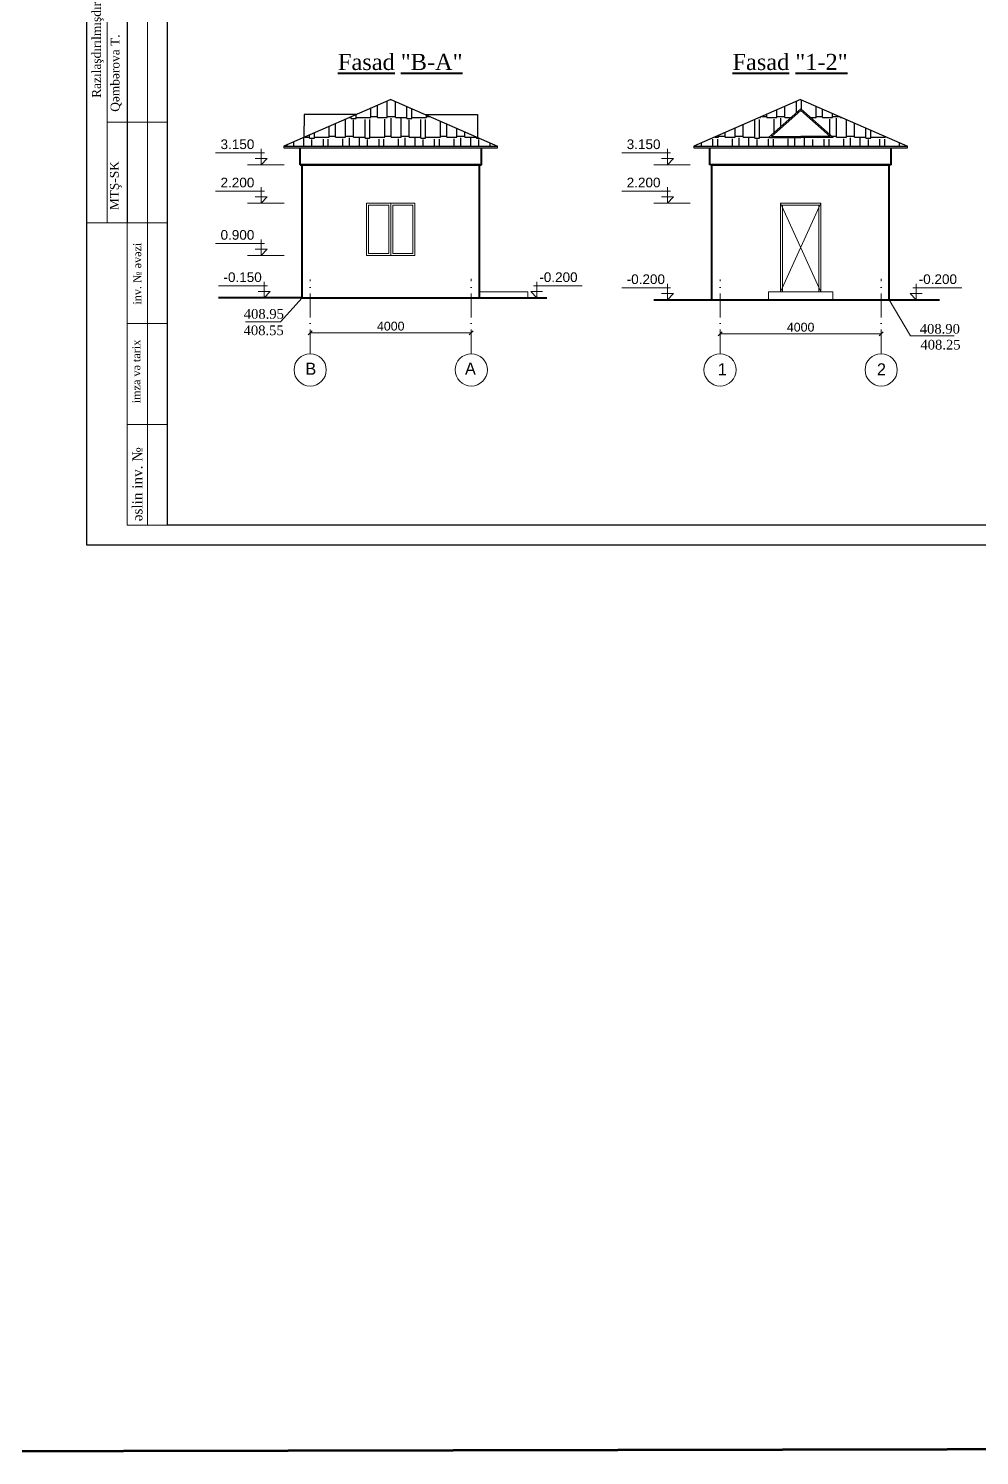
# Model space of a CAD drawing. Header units: millimetres. Extents: x 120281 to 1416367021, y -641565767 to 918373.
# Drawn here: x 491145 to 514753, y 848488 to 883907 of the extents above; entities that cross this region are included whole.
import ezdxf

# ---------------------------------------------------------------- set-up
doc = ezdxf.new("R2010")
doc.units = ezdxf.units.MM
doc.linetypes.add('ACAD_ISO02W100', pattern=[15, 12, -3])
doc.linetypes.add('ACAD_ISO10W100', pattern=[18, 12, -3, 0, -3])
for name, color, linetype, lineweight in [('Layer2', 7, 'Continuous', 13), ('ось', 20, 'ACAD_ISO02W100', 0), ('размер', 90, 'Continuous', 40), ('размер2', 210, 'Continuous', 15), ('размер2_Ном._пера__1', 7, 'Continuous', 15), ('размер_Ном._пера__1', 7, 'Continuous', 15), ('РАЗМЕРЫ', 80, 'Continuous', 9)]:
    doc.layers.add(name, color=color, linetype=linetype, lineweight=lineweight)
doc.styles.add('Arial AzLat', font='AZLTM.TTF', dxfattribs={"height": 300})
doc.styles.get("Standard").update_dxf_attribs({"font": 'arial.ttf'})
doc.styles.add('Times New  Roman', font='times.ttf')
doc.styles.add('Times New Roman', font='times.ttf', dxfattribs={"height": 300})
doc.styles.add('СГЕНЕРИР_СТИЛЬ_6', font='A2TI(LA).TTF')
doc.dimstyles.new('Farid 250', dxfattribs={"dimtxt": 220, "dimasz": 100, "dimexe": 100, "dimexo": 300, "dimgap": 50, "dimtad": 1, "dimdec": 0, "dimzin": 0, "dimdsep": 46, "dimtxsty": 'Standard', "dimblk": 'OBLIQUE', "dimcen": 10, "dimse1": 1, "dimse2": 1, "dimclrd": 256, "dimclre": 1, "dimclrt": 1, "dimadec": 0, "dimazin": 0, "dimtfac": 1, "dimtdec": 0, "dimtix": 1, "dimtmove": 1, "dimatfit": 2, "dimldrblk": 'ARCHTICK', "dimfxl": 1, "dimtolj": 1, "dimtzin": 0, "dimlwd": -1, "dimlwe": 9, "dimarcsym": 0})

# ---------------------------------------------------------------- blocks, each defined once
blk = doc.blocks.new('_Oblique')
at = {"color": 0, "linetype": 'ByBlock', "lineweight": -2}
blk.add_line((-0.5, -0.5), (0.5, 0.5), dxfattribs=at)
blk = doc.blocks.new('*D83')
at = {"layer": 'Defpoints', "color": 0, "lineweight": 53, "transparency": 16777216}
for p in [(498137, 876356), (502137, 876356), (502137, 876356)]:
    blk.add_point(p, dxfattribs=at)
at = {"layer": 'размер_Ном._пера__1', "transparency": 16777216}
blk.add_line((498137, 876356), (502137, 876356), dxfattribs=at)
at = {"layer": 'размер_Ном._пера__1', "transparency": 16777216, "xscale": 100, "yscale": 100, "zscale": 100, "rotation": 180}
blk.add_blockref('_Oblique', (498137, 876356), dxfattribs=at)
at = {"layer": 'размер_Ном._пера__1', "transparency": 16777216, "xscale": 100, "yscale": 100, "zscale": 100}
blk.add_blockref('_Oblique', (502137, 876356), dxfattribs=at)
at = {"layer": 'размер_Ном._пера__1', "color": 1, "transparency": 16777216, "insert": (500137, 876519), "char_height": 220, "attachment_point": 5}
blk.add_mtext('\\A1;4000', dxfattribs=at)
blk = doc.blocks.new('_ArchTick')
at = {"color": 0, "linetype": 'ByBlock', "const_width": 0.15}
blk.add_lwpolyline([(-0.5, -0.5), (0.5, 0.5)], dxfattribs=at)
blk = doc.blocks.new('*D89')
at = {"layer": 'Defpoints', "color": 0, "lineweight": 53, "transparency": 16777216}
for p in [(508313, 876331), (512313, 876331), (512313, 876331)]:
    blk.add_point(p, dxfattribs=at)
at = {"layer": 'размер_Ном._пера__1', "transparency": 16777216}
blk.add_line((508313, 876331), (512313, 876331), dxfattribs=at)
at = {"layer": 'размер_Ном._пера__1', "transparency": 16777216, "xscale": 100, "yscale": 100, "zscale": 100, "rotation": 180}
blk.add_blockref('_Oblique', (508313, 876331), dxfattribs=at)
at = {"layer": 'размер_Ном._пера__1', "transparency": 16777216, "xscale": 100, "yscale": 100, "zscale": 100}
blk.add_blockref('_Oblique', (512313, 876331), dxfattribs=at)
at = {"layer": 'размер_Ном._пера__1', "color": 1, "transparency": 16777216, "insert": (510313, 876493), "char_height": 220, "attachment_point": 5}
blk.add_mtext('\\A1;4000', dxfattribs=at)

msp = doc.modelspace()

# ---------------------------------------------------------------- hatches: boundary and pattern name
at = {"layer": 'размер', "lineweight": 30}
h = msp.add_hatch(dxfattribs=at)
h.set_pattern_fill('AR-RSHKE', color=0, scale=1.6)
h.set_pattern_definition([(0, (155746.4, 70201.9), (1036.32, 487.68), [243.84, -203.2, 284.48, -121.92, 365.76, -162.56]), (0, (155990.2, 70222.23), (1036.32, 487.68), [203.2, -772.16, 162.56, -243.84]), (0, (156477.9, 70171.43), (1036.32, 487.68), [121.92, -1259.84]), (90, (155746.38, 70201.9), (-345.44, 487.68), [467.36, -1483.36]), (90, (155990.22, 70201.9), (-345.44, 487.68), [457.2, -1493.52]), (90, (156193.42, 70201.9), (-345.44, 487.68), [426.72, -1524]), (90, (156477.9, 70171.43), (-345.44, 487.68), [467.36, -1483.36]), (90, (156599.82, 70171.43), (-345.44, 487.68), [467.36, -1483.36]), (90, (156965.58, 70201.9), (-345.44, 487.68), [447.04, -1503.68])])
h.paths.add_polyline_path([(502786.84578, 880987.76556), (500136.84578, 882142.80563), (497486.84578, 880987.76556)])

# ---------------------------------------------------------------- linework, layer by layer
at = {"color": 0, "linetype": 'Continuous', "lineweight": 5}
for p, q in [((496921.59054, 880922.57897), (496921.59054, 880520.6641)), ((507004.1818, 880922.57897), (507004.1818, 880520.6641)), ((495789.29178, 880823.72869), (497001.59054, 880823.72869)), ((497070.4149, 880680.6641), (496775.02959, 880680.6641)), ((496921.59054, 880520.6641), (497070.4149, 880680.6641)), ((505871.88304, 880823.72869), (507084.1818, 880823.72869)), ((507153.00616, 880680.6641), (506857.62085, 880680.6641)), ((507004.1818, 880520.6641), (507153.00616, 880680.6641)), ((495789.29178, 879873.72869), (497001.59054, 879873.72869)), ((496921.59054, 879972.57897), (496921.59054, 879570.6641)), ((505871.88304, 879873.72869), (507084.1818, 879873.72869)), ((507004.1818, 879972.57897), (507004.1818, 879570.6641)), ((497070.4149, 879730.6641), (496775.02959, 879730.6641)), ((496921.59054, 879570.6641), (497070.4149, 879730.6641)), ((507153.00616, 879730.6641), (506857.62085, 879730.6641)), ((507004.1818, 879570.6641), (507153.00616, 879730.6641)), ((495789.29178, 878573.72869), (497001.59054, 878573.72869)), ((497070.4149, 878430.6641), (496775.02959, 878430.6641)), ((496921.59054, 878672.57897), (496921.59054, 878270.6641)), ((496921.59054, 878270.6641), (497070.4149, 878430.6641)), ((495861.93194, 877523.6853), (497074.23069, 877523.6853)), ((497143.05505, 877380.62071), (496847.66975, 877380.62071)), ((496994.23069, 877622.53558), (496994.23069, 877220.62071)), ((496994.23069, 877220.62071), (497143.05505, 877380.62071)), ((503761.14221, 877221.05155), (503612.31785, 877381.05155)), ((503612.31785, 877381.05155), (503907.70316, 877381.05155)), ((504893.44097, 877524.11614), (503681.14221, 877524.11614)), ((503761.14221, 877622.96643), (503761.14221, 877221.05155)), ((505871.88304, 877473.72869), (507084.1818, 877473.72869)), ((507153.00616, 877330.6641), (506857.62085, 877330.6641)), ((507004.1818, 877572.57897), (507004.1818, 877170.6641)), ((507004.1818, 877170.6641), (507153.00616, 877330.6641)), ((513180.00759, 877171.1937), (513031.18323, 877331.1937)), ((513031.18323, 877331.1937), (513326.56854, 877331.1937)), ((514312.30635, 877474.2583), (513100.00759, 877474.2583)), ((513180.00759, 877573.10858), (513180.00759, 877171.1937))]:
    msp.add_line(p, q, dxfattribs=at)
at = {"color": 244, "lineweight": 53, "true_color": 0x991b1e}
msp.add_lwpolyline([(440324.24024, 917889.45405), (681637.27816, 918372.86328), (681637.27816, 848971.8839), (440324.24024, 848488.47466)], close=True, dxfattribs=at)
at = {"layer": 'Layer2', "color": 0}
for p, q in [((497937.41291, 877220.61427), (497403.1379, 876628.49587)), ((512512.55404, 877171.13943), (513042.2802, 876276.80601)), ((496533.63999, 876628.49587), (497403.1379, 876628.49587)), ((514125.73391, 876276.80601), (513042.2802, 876276.80601))]:
    msp.add_line(p, q, dxfattribs=at)
at = {"layer": 'ось', "color": 0, "linetype": 'ACAD_ISO10W100', "ltscale": 50}
for p, q in [((502136.84578, 875833.08235), (502136.84578, 877692.8564)), ((512312.54972, 875833.08235), (512312.54972, 877692.8564)), ((498136.84578, 875833.14252), (498136.84578, 877676.35298)), ((508312.54972, 875833.14252), (508312.54972, 877676.35298))]:
    msp.add_line(p, q, dxfattribs=at)
at = {"layer": 'размер', "color": 0, "lineweight": 30}
for p, q in [((500136.84578, 882142.80563), (497486.84578, 880987.76556)), ((500136.84578, 882142.80563), (502786.84578, 880987.76556)), ((510312.54972, 882142.79479), (507662.54972, 880988.83567)), ((510312.54972, 882142.79479), (512962.54972, 880987.76556)), ((497986.58125, 881769.83266), (497978.54142, 881202.07807)), ((499281.13661, 881769.83266), (497986.58125, 881769.83266)), ((500992.55496, 881769.83266), (502287.11032, 881769.83266)), ((502287.11032, 881769.83266), (502295.15015, 881202.07807)), ((510317.15008, 881918.04571), (509511.75188, 881199.39672)), ((510314.88364, 881875.81687), (509590.43313, 881229.39672)), ((510314.88364, 881875.81687), (511043.52724, 881229.39672)), ((510317.15008, 881918.04571), (511122.54829, 881199.39672)), ((509590.43313, 881229.39672), (510317.15008, 881229.39672)), ((511043.52724, 881229.39672), (510317.15008, 881229.39672)), ((497486.84578, 880987.76556), (502786.84578, 880987.76556)), ((497486.84578, 880945.1147), (502786.84578, 880945.1147)), ((507662.54972, 880987.76556), (512962.54972, 880987.76556)), ((507662.54972, 880945.1147), (512962.54972, 880945.1147)), ((509511.75188, 881199.39672), (510317.15008, 881199.39672)), ((511122.54829, 881199.39672), (510317.15008, 881199.39672))]:
    msp.add_line(p, q, dxfattribs=at)
at = {"layer": 'размер', "color": 0, "linetype": 'Continuous', "lineweight": 30}
for p, q in [((509923.98246, 881701.42883), (509923.98246, 881973.59074)), ((510208.46246, 881821.0648), (510208.46246, 882097.46934)), ((510330.38246, 881906.23859), (510330.38246, 882135.0222)), ((510696.14246, 881701.42883), (510696.14246, 881975.60202)), ((509172.14246, 881183.26883), (509172.14246, 881646.1973)), ((509294.06246, 881183.26883), (509294.06246, 881650.62883)), ((509298.97846, 881701.42883), (509314.38246, 881701.42883)), ((509314.38246, 881701.42883), (509314.38246, 881708.1366)), ((509345.64216, 881721.74883), (509476.94246, 881721.74883)), ((509476.94246, 881701.42883), (509476.94246, 881778.92437)), ((509476.94246, 881701.42883), (509720.78246, 881701.42883)), ((509659.82246, 881331.51866), (509659.82246, 881660.78883)), ((509720.78246, 881701.42883), (509720.78246, 881885.10602)), ((509720.78246, 881721.74883), (509923.98246, 881721.74883)), ((509822.38246, 881476.56937), (509822.38246, 881681.10883)), ((509923.98246, 881701.42883), (510074.38504, 881701.42883)), ((510559.91512, 881701.42883), (510696.14246, 881701.42883)), ((510696.14246, 881721.74883), (510858.70246, 881721.74883)), ((510858.70246, 881701.42883), (510858.70246, 881904.7486)), ((510858.70246, 881701.42883), (511102.54246, 881701.42883)), ((511041.58246, 881271.64174), (511041.58246, 881660.78883)), ((511102.54246, 881701.42883), (511102.54246, 881798.46848)), ((511102.54246, 881721.74883), (511278.56146, 881721.74883)), ((511204.14246, 881213.74883), (511204.14246, 881681.10883)), ((511305.74246, 881701.42883), (511305.74246, 881709.90171)), ((511305.74246, 881701.42883), (511325.18192, 881701.42883)), ((511447.98246, 881213.74883), (511447.98246, 881647.90497)), ((508278.06246, 881213.74883), (508278.06246, 881256.86455)), ((508278.06246, 881234.06883), (508440.62246, 881234.06883)), ((508440.62246, 881213.74883), (508440.62246, 881327.65232)), ((508684.46246, 881213.74883), (508684.46246, 881433.83398)), ((508684.46246, 881234.06883), (508887.66246, 881234.06883)), ((508887.66246, 881213.74883), (508887.66246, 881522.3187)), ((511041.58246, 881229.39672), (511041.58246, 881231.12204)), ((511083.69086, 881234.06883), (511204.14246, 881234.06883)), ((511447.98246, 881234.06883), (511651.18246, 881234.06883)), ((511651.18246, 881213.74883), (511651.18246, 881559.3382)), ((511935.66246, 881183.26883), (511935.66246, 881435.34472)), ((512057.58246, 881183.26883), (512057.58246, 881382.20466)), ((512423.34246, 881213.74883), (512423.34246, 881222.78448)), ((507851.34246, 880987.76556), (507851.34246, 881071.04665)), ((508135.82246, 880987.76556), (508135.82246, 881162.94883)), ((508179.0497, 881213.74883), (508278.06246, 881213.74883)), ((508257.74246, 880987.76556), (508257.74246, 881162.94883)), ((508440.62246, 881213.74883), (508684.46246, 881213.74883)), ((508623.50246, 880987.76556), (508623.50246, 881173.10883)), ((508786.06246, 880987.76556), (508786.06246, 881193.42883)), ((508887.66246, 881213.74883), (509172.14246, 881213.74883)), ((509029.90246, 880987.76556), (509029.90246, 881183.26883)), ((509172.14246, 881183.26883), (509294.06246, 881183.26883)), ((509233.10246, 880987.76556), (509233.10246, 881152.78883)), ((509294.06246, 881213.74883), (509527.83644, 881213.74883)), ((509517.58246, 880987.76556), (509517.58246, 881162.94883)), ((509639.50246, 880987.76556), (509639.50246, 881162.94883)), ((510005.26246, 880987.76556), (510005.26246, 881173.10883)), ((510167.82246, 880987.76556), (510167.82246, 881193.42883)), ((510411.66246, 880987.76556), (510411.66246, 881183.26883)), ((510614.86246, 880987.76556), (510614.86246, 881152.78883)), ((510899.34246, 880987.76556), (510899.34246, 881162.94883)), ((511021.26246, 880987.76556), (511021.26246, 881162.94883)), ((511204.14246, 881213.74883), (511447.98246, 881213.74883)), ((511387.02246, 880987.76556), (511387.02246, 881173.10883)), ((511549.58246, 880987.76556), (511549.58246, 881193.42883)), ((511651.18246, 881213.74883), (511935.66246, 881213.74883)), ((511793.42246, 880987.76556), (511793.42246, 881183.26883)), ((511935.66246, 881183.26883), (512057.58246, 881183.26883)), ((511996.62246, 880987.76556), (511996.62246, 881152.78883)), ((512057.58246, 881213.74883), (512423.34246, 881213.74883)), ((512281.10246, 880987.76556), (512281.10246, 881162.94883)), ((512403.02246, 880987.76556), (512403.02246, 881162.94883)), ((512768.78246, 880987.76556), (512768.78246, 881072.22097)), ((512931.34246, 880987.76556), (512931.34246, 881001.36755))]:
    msp.add_line(p, q, dxfattribs=at)
at = {"layer": 'размер', "color": 0, "lineweight": 20}
for p, q in [((497486.84578, 880987.76556), (497486.84578, 880945.1147)), ((502786.84578, 880987.76556), (502786.84578, 880945.1147)), ((507662.54972, 880987.76556), (507662.54972, 880945.1147)), ((512962.54972, 880987.76556), (512962.54972, 880945.1147)), ((500086.84578, 879520.6641), (500086.84578, 878320.6641)), ((500136.84578, 879570.6641), (500136.84578, 878270.6641)), ((500186.84578, 879520.6641), (500186.84578, 878320.6641)), ((510812.54972, 879573.94718), (509812.54972, 877370.6641)), ((509812.54972, 879570.6641), (510812.54972, 877370.6641)), ((502336.84578, 877370.64394), (503536.84578, 877370.64394)), ((503536.84578, 877370.64394), (503536.84578, 877220.62071))]:
    msp.add_line(p, q, dxfattribs=at)
at = {"layer": 'размер', "color": 0}
for p, q in [((497886.84578, 880520.6641), (497886.84578, 880945.1147)), ((502386.84578, 880520.6641), (502386.84578, 880945.1147)), ((508062.54972, 880520.6641), (508062.54972, 880945.1147)), ((512562.54972, 880520.6641), (512562.54972, 880945.1147)), ((497886.84578, 880520.6641), (502386.84578, 880520.6641)), ((502386.84578, 880520.6641), (497886.84578, 880520.6641)), ((497936.84578, 877220.62071), (497936.84578, 880520.6641)), ((502336.84578, 877221.05155), (502336.84578, 880520.6641)), ((512562.54972, 880520.6641), (508062.54972, 880520.6641)), ((508112.54972, 877170.6641), (508112.54972, 880520.6641)), ((508112.54972, 880520.6641), (512512.54972, 880520.6641)), ((512512.55374, 877171.13943), (512512.54972, 880520.6641)), ((497936.84578, 877220.62071), (502336.84578, 877220.62071)), ((506666.91189, 877170.6641), (513758.35709, 877171.24073))]:
    msp.add_line(p, q, dxfattribs=at)
at = {"layer": 'размер', "color": 0, "lineweight": 15}
for p, q in [((496584.32062, 880520.6641), (497491.51159, 880520.6641)), ((506666.91189, 880520.6641), (507574.10285, 880520.6641)), ((496584.32062, 879570.6641), (497491.51159, 879570.6641)), ((506666.91189, 879570.6641), (507574.10285, 879570.6641)), ((496584.32062, 878270.6641), (497491.51159, 878270.6641)), ((495934.02318, 877220.62071), (496734.76315, 877220.62071)), ((506666.91189, 877170.6641), (507574.10285, 877170.6641))]:
    msp.add_line(p, q, dxfattribs=at)
at = {"layer": 'размер', "lineweight": 13}
msp.add_line((493101.68955, 879082.90773), (494101.68955, 879082.90773), dxfattribs=at)
msp.add_line((493101.68955, 879082.90773), (494101.68955, 879082.90773), dxfattribs=at)
at = {"layer": 'размер', "color": 0, "lineweight": 13}
for p, q in [((493594.6215, 879082.58496), (494594.6215, 879082.58496)), ((493594.6215, 879082.58496), (494594.6215, 879082.58496)), ((493594.6215, 871582.58496), (493594.6215, 879082.58496)), ((494094.6215, 871582.58496), (494094.6215, 879082.58496)), ((494594.6215, 876582.58496), (493594.6215, 876582.58496)), ((494594.6215, 874082.58496), (493594.6215, 874082.58496)), ((494594.6215, 871582.58496), (493594.6215, 871582.58496))]:
    msp.add_line(p, q, dxfattribs=at)
at = {"layer": 'размер', "color": 0, "lineweight": 20}
msp.add_lwpolyline([(499536.84578, 879570.6641), (500736.84578, 879570.6641), (500736.84578, 878270.6641), (499536.84578, 878270.6641)], close=True, dxfattribs=at)
for points in [[(500086.84578, 878320.6641), (499586.84578, 878320.6641), (499586.84578, 879520.6641), (500086.84578, 879520.6641)], [(500186.84578, 879520.6641), (500686.84578, 879520.6641), (500686.84578, 878320.6641), (500186.84578, 878320.6641)], [(509812.54972, 877370.6641), (509812.54972, 879570.6641), (510812.54972, 879570.6641), (510812.54972, 877370.6641)], [(509862.54972, 877370.6641), (509862.54972, 879520.6641), (510762.54972, 879520.6641), (510762.54972, 877370.6641)], [(509512.55262, 877185.54736), (509512.54987, 877370.6641), (511112.54987, 877370.6641), (511112.5661, 877171.02559)]]:
    msp.add_lwpolyline(points, dxfattribs=at)
at = {"layer": 'размер', "color": 0}
for points in [[(497934.76315, 877220.62071), (495864.13114, 877220.62071)], [(502333.5178, 877221.05155), (504010.44304, 877221.05155)]]:
    msp.add_lwpolyline(points, dxfattribs=at)
at = {"layer": 'размер', "color": 0, "lineweight": 20}
for centre in [(498136.84578, 875433.14252), (502136.84578, 875433.08235), (508312.54972, 875433.14252), (512312.54972, 875433.08235)]:
    msp.add_circle(centre, 400, dxfattribs=at)
at = {"layer": 'размер2', "color": 0, "lineweight": 30}
for points in [[(492594.6215, 900782.58496), (534594.6215, 900782.58496), (534594.6215, 871082.58496), (492594.6215, 871082.58496)], [(494594.6215, 900282.58496), (534094.6215, 900282.58496), (534094.6215, 871582.58496), (494594.6215, 871582.58496)]]:
    msp.add_lwpolyline(points, close=True, dxfattribs=at)
at = {"layer": 'размер2_Ном._пера__1', "linetype": 'Continuous'}
for p, q in [((492594.62412, 879082.90773), (492594.62412, 886582.90773)), ((493094.62412, 879082.90773), (493094.62412, 886582.90773)), ((493594.62281, 879082.90773), (493594.62281, 886582.90773)), ((493601.68955, 879082.90773), (493601.68955, 886582.90773)), ((494101.68824, 879082.90773), (494101.68824, 886582.90773))]:
    msp.add_line(p, q, dxfattribs=at)
at = {"layer": 'размер_Ном._пера__1', "linetype": 'Continuous'}
for p, q in [((493094.62412, 881579.52609), (494594.6215, 881579.52609)), ((492594.62412, 879082.90773), (494101.68955, 879082.90773)), ((493101.68955, 879082.90773), (494101.68955, 879082.90773))]:
    msp.add_line(p, q, dxfattribs=at)

# ---------------------------------------------------------------- texts
at = {"layer": 'размер', "color": 0}
for s, p in [('3.150', (495912.12355, 880915.03177)), ('3.150', (505994.71481, 880915.03177)), ('2.200', (495912.12355, 879965.03177)), ('2.200', (505994.71481, 879965.03177)), ('0.900', (495912.12355, 878665.03177)), ('-0.150', (495984.7637, 877614.98838)), ('-0.200', (503825.34317, 877615.41922)), ('-0.200', (505994.71481, 877565.03177)), ('-0.200', (513244.20856, 877565.56137))]:
    msp.add_text(s, height=240, dxfattribs=at).set_placement(p)
at = {"layer": 'размер', "color": 0, "char_height": 400, "width": 8477.2288698, "attachment_point": 1, "style": 'Times New  Roman'}
for s, insert in [('{\\LF\\fTimes New Roman|b0|i0|c238|p18;asad\\fTimes New Roman|b0|i0|c204|p18; \\fTimes New Roman|b0|i0|c238|p18;"B-A"}', (498826.75748, 883277.94139)), ('{\\LF\\fTimes New Roman|b0|i0|c238|p18;asad\\fTimes New Roman|b0|i0|c204|p18; \\fTimes New Roman|b0|i0|c238|p18;"\\fTimes New Roman|b0|i0|c204|p18;1-2\\fTimes New Roman|b0|i0|c238|p18;"}', (508620.97175, 883277.94139))]:
    msp.add_mtext(s, dxfattribs=dict(at, insert=insert))
at = {"layer": 'размер', "color": 0, "attachment_point": 1, "rotation": 90}
for s, insert, char_height, style in [('{\\fTimes New Roman|b0|i0|c238|p18;inv. \\fTimes New Roman|b0|i0|c162|p18;№} {\\fTimes New Roman|b0|i0|c238|p18;əvəzi}', (493742.9427, 877054.18995), 200, 'Times New  Roman'), ('{\\fTimes New Roman|b0|i0|c238|p18;imza və tarix}', (493721.39824, 874606.37383), 200, 'Times New  Roman'), ('{\\fTimes New Roman|b0|i0|c238|p18;əslin inv. \\fTimes New Roman|b0|i0|c162|p18;№}', (493722.62534, 871676.85808), 250, 'Times New Roman')]:
    msp.add_mtext(s, dxfattribs=dict(at, insert=insert, char_height=char_height, style=style))
at = {"layer": 'размер', "color": 0, "char_height": 300, "attachment_point": 1, "style": 'Arial AzLat'}
for s, insert in [('B', (498019.82109, 875612.62458)), ('A', (501981.51403, 875617.00781)), ('1', (508256.27356, 875600.2567)), ('2', (512208.02728, 875597.47851))]:
    msp.add_mtext_dynamic_manual_height_columns(s, width=34.0727955, gutter_width=1000, heights=[0], dxfattribs=dict(at, insert=insert))
at = {"layer": 'размер_Ном._пера__1', "linetype": 'Continuous', "char_height": 220, "attachment_point": 7, "rotation": 90, "style": 'СГЕНЕРИР_СТИЛЬ_6'}
for s, insert in [('{\\fTimes New Roman|b0|i0|c204|p18;Raz\\fTimes New Roman|b0|i0|c0|p18;ı\\fTimes New Roman|b0|i0|c204|p18;la\\fTimes New Roman|b0|i0|c0|p18;ş\\fTimes New Roman|b0|i0|c204|p18;d\\fTimes New Roman|b0|i0|c0|p18;ı\\fTimes New Roman|b0|i0|c204|p18;r\\fTimes New Roman|b0|i0|c0|p18;ı\\fTimes New Roman|b0|i0|c204|p18;lm\\fTimes New Roman|b0|i0|c0|p18;ış\\fTimes New Roman|b0|i0|c204|p18;d\\fTimes New Roman|b0|i0|c0|p18;ı\\fTimes New Roman|b0|i0|c204|p18;r}', (493012.48502, 882186.56379)), ('{\\fTimes New Roman|b0|i0|c238|p18;Qəmbərova T.}', (493457.74117, 881841.07383)), ('{\\fTimes New Roman|b0|i0|c238|p18;MTŞ-SK}', (493457.74117, 879398.19832))]:
    msp.add_mtext(s, dxfattribs=dict(at, insert=insert))
at = {"layer": 'РАЗМЕРЫ', "color": 0, "style": 'Times New  Roman'}
for s, p in [('408.95', (496488.37341, 876705.19623)), ('408.55', (496484.07706, 876296.61509)), ('408.90', (513270.5179, 876334.25825)), ('408.25', (513286.64785, 875940.23964))]:
    msp.add_text(s, height=240, dxfattribs=at).set_placement(p)

# ---------------------------------------------------------------- dimensions: what is measured, and where the dimension line sits
at = {"layer": 'размер_Ном._пера__1', "color": 0}
for base, p1, p2, picture, middle in [((502136.84578, 876356.2949), (498136.84578, 876356.2949), (502136.84578, 876356.2949), '*D83', (500136.84578, 876518.62096)), ((512312.54972, 876330.68653), (508312.54972, 876330.68653), (512312.54972, 876330.68653), '*D89', (510312.54972, 876493.01259))]:
    dim = msp.add_linear_dim(base=base, p1=p1, p2=p2, dimstyle='Farid 250', dxfattribs=at)
    dim.commit()
    dim.dimension.update_dxf_attribs({"geometry": picture, "text_midpoint": middle})

doc.saveas('drawing.dxf')
